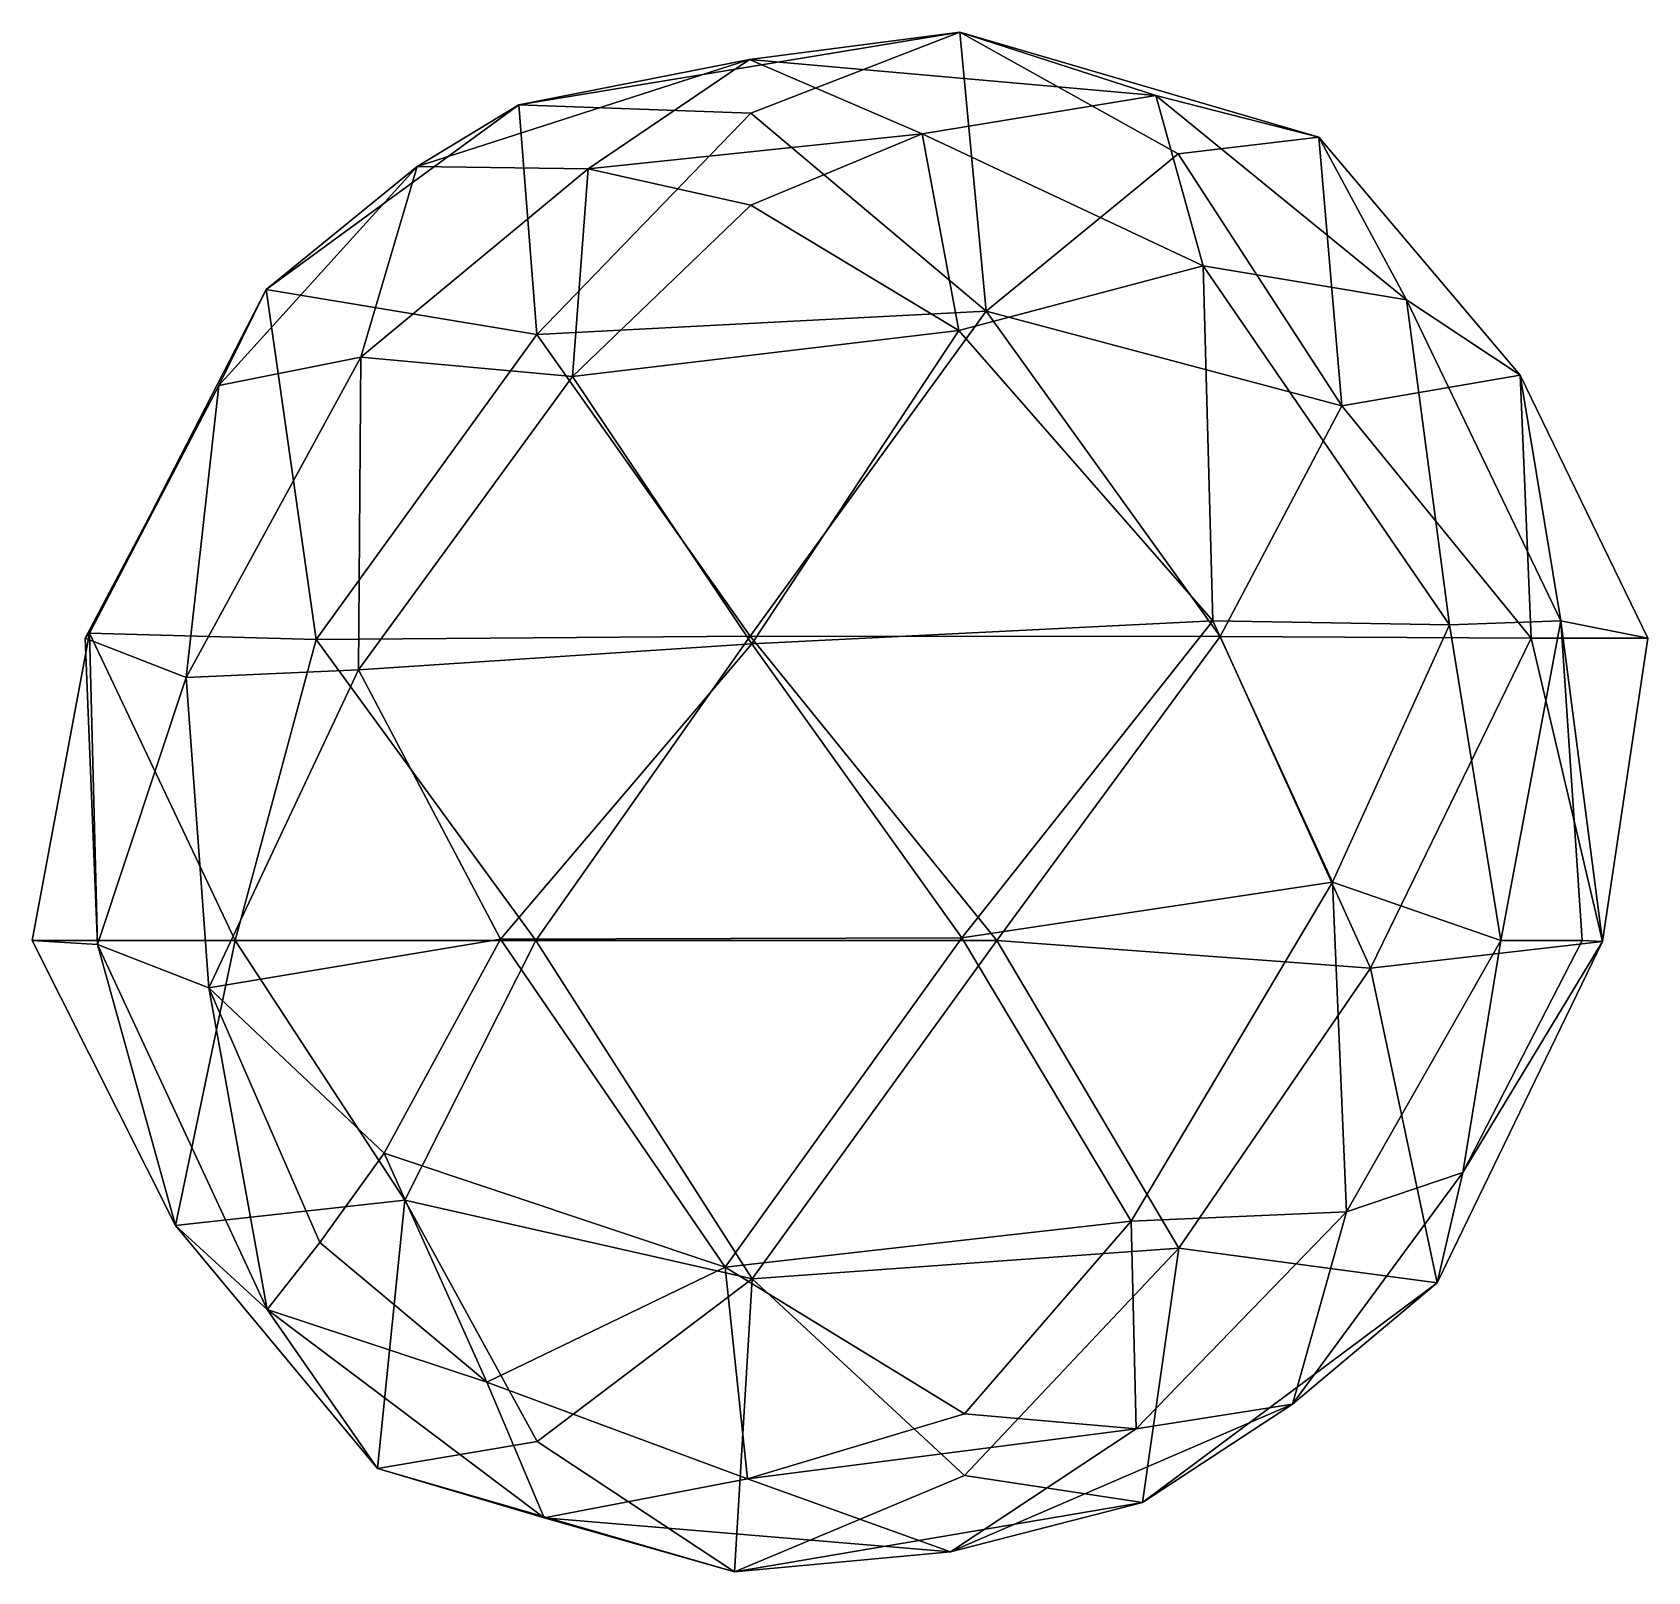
# Model space of a CAD drawing. Extents: x 290083 to 295691, y 4553739 to 4561622.
# Drawn here: x 292889.3 to 292984.5, y 4558744.9 to 4558835.8 of the extents above; entities that cross this region are included whole.
import ezdxf

# ---------------------------------------------------------------- set-up
doc = ezdxf.new("R2010")
doc.units = 0
doc.layers.add('Au_ppm_Pref_-_0_3', color=7, linetype='CONTINUOUS')

msp = doc.modelspace()

# ---------------------------------------------------------------- linework, layer by layer
at = {"layer": 'Au_ppm_Pref_-_0_3'}
for points in [[(292931.556, 4558834.162, 1734.17), (292943.968, 4558835.763, 1740.112), (292917.957, 4558831.488, 1739.786)], [(292931.644, 4558830.992, 1744.609), (292917.957, 4558831.488, 1739.786), (292943.968, 4558835.763, 1740.112)], [(292931.556, 4558834.162, 1734.17), (292955.538, 4558832.042, 1734.87), (292943.968, 4558835.763, 1740.112)], [(292945.518, 4558819.318, 1746.698), (292931.644, 4558830.992, 1744.609), (292943.968, 4558835.763, 1740.112)], [(292945.518, 4558819.318, 1746.698), (292943.968, 4558835.763, 1740.112), (292956.843, 4558828.597, 1743.811)], [(292965.153, 4558829.583, 1740.222), (292956.843, 4558828.597, 1743.811), (292943.968, 4558835.763, 1740.112)], [(292955.538, 4558832.042, 1734.87), (292965.153, 4558829.583, 1740.222), (292943.968, 4558835.763, 1740.112)], [(292931.556, 4558834.162, 1734.17), (292917.957, 4558831.488, 1739.786), (292911.967, 4558827.84, 1734.283)], [(292931.556, 4558834.162, 1734.17), (292911.967, 4558827.84, 1734.283), (292922.04, 4558827.711, 1729.577)], [(292931.556, 4558834.162, 1734.17), (292922.04, 4558827.711, 1729.577), (292941.747, 4558829.78, 1729.123)], [(292931.556, 4558834.162, 1734.17), (292941.747, 4558829.78, 1729.123), (292955.538, 4558832.042, 1734.87)], [(292941.747, 4558829.78, 1729.123), (292958.321, 4558821.989, 1728.297), (292955.538, 4558832.042, 1734.87)], [(292965.153, 4558829.583, 1740.222), (292955.538, 4558832.042, 1734.87), (292970.325, 4558819.984, 1734.398)], [(292958.321, 4558821.989, 1728.297), (292970.325, 4558819.984, 1734.398), (292955.538, 4558832.042, 1734.87)], [(292903.057, 4558820.59, 1739.939), (292917.957, 4558831.488, 1739.786), (292919.025, 4558817.944, 1746.153)], [(292917.957, 4558831.488, 1739.786), (292903.057, 4558820.59, 1739.939), (292911.967, 4558827.84, 1734.283)], [(292931.644, 4558830.992, 1744.609), (292919.025, 4558817.944, 1746.153), (292917.957, 4558831.488, 1739.786)], [(292919.025, 4558817.944, 1746.153), (292931.644, 4558830.992, 1744.609), (292945.518, 4558819.318, 1746.698)], [(292931.644, 4558825.562, 1725.766), (292941.747, 4558829.78, 1729.123), (292922.04, 4558827.711, 1729.577)], [(292931.644, 4558825.562, 1725.766), (292943.917, 4558818.172, 1722.364), (292941.747, 4558829.78, 1729.123)], [(292958.321, 4558821.989, 1728.297), (292941.747, 4558829.78, 1729.123), (292943.917, 4558818.172, 1722.364)], [(292966.497, 4558813.731, 1745.084), (292956.843, 4558828.597, 1743.811), (292965.153, 4558829.583, 1740.222)], [(292966.497, 4558813.731, 1745.084), (292965.153, 4558829.583, 1740.222), (292977.024, 4558815.529, 1740.222)], [(292977.024, 4558815.529, 1740.222), (292965.153, 4558829.583, 1740.222), (292970.325, 4558819.984, 1734.398)], [(292911.967, 4558827.84, 1734.283), (292903.057, 4558820.59, 1739.939), (292900.262, 4558814.932, 1734.283)], [(292908.642, 4558816.592, 1728.82), (292911.967, 4558827.84, 1734.283), (292900.262, 4558814.932, 1734.283)], [(292922.04, 4558827.711, 1729.577), (292911.967, 4558827.84, 1734.283), (292908.642, 4558816.592, 1728.82)], [(292966.497, 4558813.731, 1745.084), (292945.518, 4558819.318, 1746.698), (292956.843, 4558828.597, 1743.811)], [(292921.128, 4558815.448, 1723.216), (292922.04, 4558827.711, 1729.577), (292908.642, 4558816.592, 1728.82)], [(292921.128, 4558815.448, 1723.216), (292931.644, 4558825.562, 1725.766), (292922.04, 4558827.711, 1729.577)], [(292921.128, 4558815.448, 1723.216), (292943.917, 4558818.172, 1722.364), (292931.644, 4558825.562, 1725.766)], [(292958.896, 4558801.047, 1721.235), (292958.321, 4558821.989, 1728.297), (292943.917, 4558818.172, 1722.364)], [(292958.896, 4558801.047, 1721.235), (292972.846, 4558800.811, 1727.668), (292958.321, 4558821.989, 1728.297)], [(292972.846, 4558800.811, 1727.668), (292970.325, 4558819.984, 1734.398), (292958.321, 4558821.989, 1728.297)], [(292906.005, 4558799.937, 1746.284), (292892.635, 4558800.318, 1740.244), (292903.057, 4558820.59, 1739.939)], [(292903.057, 4558820.59, 1739.939), (292892.635, 4558800.318, 1740.244), (292900.262, 4558814.932, 1734.283)], [(292906.005, 4558799.937, 1746.284), (292903.057, 4558820.59, 1739.939), (292919.025, 4558817.944, 1746.153)], [(292931.597, 4558800.146, 1747.694), (292919.025, 4558817.944, 1746.153), (292945.518, 4558819.318, 1746.698)], [(292959.325, 4558800.124, 1747.53), (292931.597, 4558800.146, 1747.694), (292945.518, 4558819.318, 1746.698)], [(292966.497, 4558813.731, 1745.084), (292959.325, 4558800.124, 1747.53), (292945.518, 4558819.318, 1746.698)], [(292979.413, 4558801.049, 1734.05), (292977.024, 4558815.529, 1740.222), (292970.325, 4558819.984, 1734.398)], [(292970.325, 4558819.984, 1734.398), (292972.846, 4558800.811, 1727.668), (292979.413, 4558801.049, 1734.05)], [(292931.597, 4558800.146, 1747.694), (292906.005, 4558799.937, 1746.284), (292919.025, 4558817.944, 1746.153)], [(292921.128, 4558815.448, 1723.216), (292931.699, 4558799.692, 1719.87), (292943.917, 4558818.172, 1722.364)], [(292958.896, 4558801.047, 1721.235), (292943.917, 4558818.172, 1722.364), (292931.699, 4558799.692, 1719.87)], [(292908.495, 4558798.145, 1722.899), (292908.642, 4558816.592, 1728.82), (292898.325, 4558797.708, 1728.851)], [(292908.642, 4558816.592, 1728.82), (292900.262, 4558814.932, 1734.283), (292898.325, 4558797.708, 1728.851)], [(292921.128, 4558815.448, 1723.216), (292908.642, 4558816.592, 1728.82), (292908.495, 4558798.145, 1722.899)], [(292921.128, 4558815.448, 1723.216), (292908.495, 4558798.145, 1722.899), (292931.699, 4558799.692, 1719.87)], [(292977.024, 4558815.529, 1740.222), (292977.666, 4558800.013, 1744.099), (292966.497, 4558813.731, 1745.084)], [(292977.024, 4558815.529, 1740.222), (292984.545, 4558800.013, 1740.222), (292977.666, 4558800.013, 1744.099)], [(292984.545, 4558800.013, 1740.222), (292977.024, 4558815.529, 1740.222), (292979.413, 4558801.049, 1734.05)], [(292900.262, 4558814.932, 1734.283), (292892.635, 4558800.318, 1740.244), (292892.376, 4558800.013, 1734.283)], [(292898.325, 4558797.708, 1728.851), (292900.262, 4558814.932, 1734.283), (292892.376, 4558800.013, 1734.283)], [(292977.666, 4558800.013, 1744.099), (292959.325, 4558800.124, 1747.53), (292966.497, 4558813.731, 1745.084)], [(292901.22, 4558782.195, 1745.329), (292889.257, 4558782.195, 1740.222), (292892.635, 4558800.318, 1740.244)], [(292892.635, 4558800.318, 1740.244), (292889.257, 4558782.195, 1740.222), (292893.105, 4558781.953, 1734.209)], [(292892.635, 4558800.318, 1740.244), (292893.105, 4558781.953, 1734.209), (292892.376, 4558800.013, 1734.283)], [(292906.005, 4558799.937, 1746.284), (292901.22, 4558782.195, 1745.329), (292892.635, 4558800.318, 1740.244)], [(292931.597, 4558800.146, 1747.694), (292918.95, 4558782.191, 1748.005), (292906.005, 4558799.937, 1746.284)], [(292946.143, 4558782.194, 1746.193), (292918.95, 4558782.191, 1748.005), (292931.597, 4558800.146, 1747.694)], [(292959.325, 4558800.124, 1747.53), (292946.143, 4558782.194, 1746.193), (292931.597, 4558800.146, 1747.694)], [(292958.896, 4558801.047, 1721.235), (292931.699, 4558799.692, 1719.87), (292944.095, 4558782.335, 1720.227)], [(292958.896, 4558801.047, 1721.235), (292944.095, 4558782.335, 1720.227), (292965.951, 4558785.618, 1723.265)], [(292959.325, 4558800.124, 1747.53), (292968.201, 4558780.551, 1746.084), (292946.143, 4558782.194, 1746.193)], [(292972.846, 4558800.811, 1727.668), (292958.896, 4558801.047, 1721.235), (292965.951, 4558785.618, 1723.265)], [(292968.201, 4558780.551, 1746.084), (292959.325, 4558800.124, 1747.53), (292977.666, 4558800.013, 1744.099)], [(292975.881, 4558782.195, 1729.499), (292972.846, 4558800.811, 1727.668), (292965.951, 4558785.618, 1723.265)], [(292972.846, 4558800.811, 1727.668), (292975.881, 4558782.195, 1729.499), (292979.413, 4558801.049, 1734.05)], [(292975.881, 4558782.195, 1729.499), (292980.683, 4558782.195, 1734.283), (292979.413, 4558801.049, 1734.05)], [(292981.882, 4558782.12, 1740.204), (292984.545, 4558800.013, 1740.222), (292979.413, 4558801.049, 1734.05)], [(292981.882, 4558782.12, 1740.204), (292979.413, 4558801.049, 1734.05), (292980.683, 4558782.195, 1734.283)], [(292898.325, 4558797.708, 1728.851), (292892.376, 4558800.013, 1734.283), (292893.105, 4558781.953, 1734.209)], [(292918.95, 4558782.191, 1748.005), (292901.22, 4558782.195, 1745.329), (292906.005, 4558799.937, 1746.284)], [(292916.88, 4558782.258, 1720.579), (292931.699, 4558799.692, 1719.87), (292908.495, 4558798.145, 1722.899)], [(292944.095, 4558782.335, 1720.227), (292931.699, 4558799.692, 1719.87), (292916.88, 4558782.258, 1720.579)], [(292968.201, 4558780.551, 1746.084), (292977.666, 4558800.013, 1744.099), (292981.882, 4558782.12, 1740.204)], [(292984.545, 4558800.013, 1740.222), (292981.882, 4558782.12, 1740.204), (292977.666, 4558800.013, 1744.099)], [(292899.678, 4558779.388, 1727.513), (292898.325, 4558797.708, 1728.851), (292893.105, 4558781.953, 1734.209)], [(292908.495, 4558798.145, 1722.899), (292898.325, 4558797.708, 1728.851), (292899.678, 4558779.388, 1727.513)], [(292899.678, 4558779.388, 1727.513), (292916.88, 4558782.258, 1720.579), (292908.495, 4558798.145, 1722.899)], [(292944.095, 4558782.335, 1720.227), (292954.081, 4558765.636, 1722.728), (292965.951, 4558785.618, 1723.265)], [(292965.951, 4558785.618, 1723.265), (292954.081, 4558765.636, 1722.728), (292966.774, 4558766.18, 1729.018)], [(292975.881, 4558782.195, 1729.499), (292965.951, 4558785.618, 1723.265), (292966.774, 4558766.18, 1729.018)], [(292901.22, 4558782.195, 1745.329), (292897.697, 4558765.372, 1739.364), (292889.257, 4558782.195, 1740.222)], [(292889.257, 4558782.195, 1740.222), (292897.697, 4558765.372, 1739.364), (292893.105, 4558781.953, 1734.209)], [(292901.22, 4558782.195, 1745.329), (292911.234, 4558766.877, 1745.558), (292897.697, 4558765.372, 1739.364)], [(292910.021, 4558769.647, 1724.175), (292916.88, 4558782.258, 1720.579), (292899.678, 4558779.388, 1727.513)], [(292918.95, 4558782.191, 1748.005), (292911.234, 4558766.877, 1745.558), (292901.22, 4558782.195, 1745.329)], [(292910.021, 4558769.647, 1724.175), (292930.122, 4558762.907, 1721.563), (292916.88, 4558782.258, 1720.579)], [(292918.95, 4558782.191, 1748.005), (292931.719, 4558762.235, 1746.951), (292911.234, 4558766.877, 1745.558)], [(292944.095, 4558782.335, 1720.227), (292916.88, 4558782.258, 1720.579), (292930.122, 4558762.907, 1721.563)], [(292946.143, 4558782.194, 1746.193), (292931.719, 4558762.235, 1746.951), (292918.95, 4558782.191, 1748.005)], [(292954.081, 4558765.636, 1722.728), (292944.095, 4558782.335, 1720.227), (292930.122, 4558762.907, 1721.563)], [(292946.143, 4558782.194, 1746.193), (292956.879, 4558764.026, 1746.119), (292931.719, 4558762.235, 1746.951)], [(292956.879, 4558764.026, 1746.119), (292946.143, 4558782.194, 1746.193), (292968.201, 4558780.551, 1746.084)], [(292975.881, 4558782.195, 1729.499), (292966.774, 4558766.18, 1729.018), (292973.632, 4558768.497, 1734.283)], [(292968.201, 4558780.551, 1746.084), (292981.882, 4558782.12, 1740.204), (292972.134, 4558761.994, 1740.02)], [(292973.632, 4558768.497, 1734.283), (292972.134, 4558761.994, 1740.02), (292981.882, 4558782.12, 1740.204)], [(292975.881, 4558782.195, 1729.499), (292973.632, 4558768.497, 1734.283), (292980.683, 4558782.195, 1734.283)], [(292981.882, 4558782.12, 1740.204), (292980.683, 4558782.195, 1734.283), (292973.632, 4558768.497, 1734.283)], [(292897.697, 4558765.372, 1739.364), (292903.114, 4558760.421, 1733.831), (292893.105, 4558781.953, 1734.209)], [(292899.678, 4558779.388, 1727.513), (292893.105, 4558781.953, 1734.209), (292903.114, 4558760.421, 1733.831)], [(292972.134, 4558761.994, 1740.02), (292956.879, 4558764.026, 1746.119), (292968.201, 4558780.551, 1746.084)], [(292899.678, 4558779.388, 1727.513), (292903.114, 4558760.421, 1733.831), (292906.216, 4558764.377, 1728.344)], [(292910.021, 4558769.647, 1724.175), (292899.678, 4558779.388, 1727.513), (292906.216, 4558764.377, 1728.344)], [(292910.021, 4558769.647, 1724.175), (292906.216, 4558764.377, 1728.344), (292916.061, 4558756.126, 1727)], [(292916.061, 4558756.126, 1727), (292930.122, 4558762.907, 1721.563), (292910.021, 4558769.647, 1724.175)], [(292963.586, 4558754.84, 1734.283), (292972.134, 4558761.994, 1740.02), (292973.632, 4558768.497, 1734.283)], [(292966.774, 4558766.18, 1729.018), (292963.586, 4558754.84, 1734.283), (292973.632, 4558768.497, 1734.283)], [(292911.234, 4558766.877, 1745.558), (292909.617, 4558751.044, 1740.222), (292897.697, 4558765.372, 1739.364)], [(292911.234, 4558766.877, 1745.558), (292919.045, 4558752.636, 1744.136), (292909.617, 4558751.044, 1740.222)], [(292911.234, 4558766.877, 1745.558), (292931.719, 4558762.235, 1746.951), (292919.045, 4558752.636, 1744.136)], [(292954.081, 4558765.636, 1722.728), (292954.379, 4558753.373, 1729.454), (292966.774, 4558766.18, 1729.018)], [(292954.379, 4558753.373, 1729.454), (292963.586, 4558754.84, 1734.283), (292966.774, 4558766.18, 1729.018)], [(292897.697, 4558765.372, 1739.364), (292909.617, 4558751.044, 1740.222), (292903.114, 4558760.421, 1733.831)], [(292954.081, 4558765.636, 1722.728), (292930.122, 4558762.907, 1721.563), (292944.243, 4558754.265, 1724.973)], [(292954.081, 4558765.636, 1722.728), (292944.243, 4558754.265, 1724.973), (292954.379, 4558753.373, 1729.454)], [(292906.216, 4558764.377, 1728.344), (292903.114, 4558760.421, 1733.831), (292916.061, 4558756.126, 1727)], [(292956.879, 4558764.026, 1746.119), (292944.243, 4558750.624, 1744.806), (292931.719, 4558762.235, 1746.951)], [(292944.243, 4558750.624, 1744.806), (292956.879, 4558764.026, 1746.119), (292954.744, 4558749.041, 1739.972)], [(292954.744, 4558749.041, 1739.972), (292956.879, 4558764.026, 1746.119), (292972.134, 4558761.994, 1740.02)], [(292931.44, 4558750.436, 1727.981), (292930.122, 4558762.907, 1721.563), (292916.061, 4558756.126, 1727)], [(292931.719, 4558762.235, 1746.951), (292930.677, 4558744.95, 1740.557), (292919.045, 4558752.636, 1744.136)], [(292931.44, 4558750.436, 1727.981), (292944.243, 4558754.265, 1724.973), (292930.122, 4558762.907, 1721.563)], [(292931.719, 4558762.235, 1746.951), (292944.243, 4558750.624, 1744.806), (292930.677, 4558744.95, 1740.557)], [(292954.744, 4558749.041, 1739.972), (292972.134, 4558761.994, 1740.02), (292963.586, 4558754.84, 1734.283)], [(292903.114, 4558760.421, 1733.831), (292909.617, 4558751.044, 1740.222), (292919.451, 4558748.123, 1734.526)], [(292916.061, 4558756.126, 1727), (292903.114, 4558760.421, 1733.831), (292919.451, 4558748.123, 1734.526)], [(292919.451, 4558748.123, 1734.526), (292931.44, 4558750.436, 1727.981), (292916.061, 4558756.126, 1727)], [(292954.744, 4558749.041, 1739.972), (292963.586, 4558754.84, 1734.283), (292943.416, 4558746.123, 1734.206)], [(292954.379, 4558753.373, 1729.454), (292943.416, 4558746.123, 1734.206), (292963.586, 4558754.84, 1734.283)], [(292931.44, 4558750.436, 1727.981), (292954.379, 4558753.373, 1729.454), (292944.243, 4558754.265, 1724.973)], [(292909.617, 4558751.044, 1740.222), (292919.045, 4558752.636, 1744.136), (292930.677, 4558744.95, 1740.557)], [(292954.379, 4558753.373, 1729.454), (292931.44, 4558750.436, 1727.981), (292943.416, 4558746.123, 1734.206)], [(292919.451, 4558748.123, 1734.526), (292909.617, 4558751.044, 1740.222), (292930.677, 4558744.95, 1740.557)], [(292930.677, 4558744.95, 1740.557), (292944.243, 4558750.624, 1744.806), (292954.744, 4558749.041, 1739.972)], [(292919.451, 4558748.123, 1734.526), (292943.416, 4558746.123, 1734.206), (292931.44, 4558750.436, 1727.981)], [(292954.744, 4558749.041, 1739.972), (292943.416, 4558746.123, 1734.206), (292930.677, 4558744.95, 1740.557)], [(292919.451, 4558748.123, 1734.526), (292930.677, 4558744.95, 1740.557), (292943.416, 4558746.123, 1734.206)]]:
    msp.add_3dface(points, dxfattribs=at)

doc.saveas('drawing.dxf')
